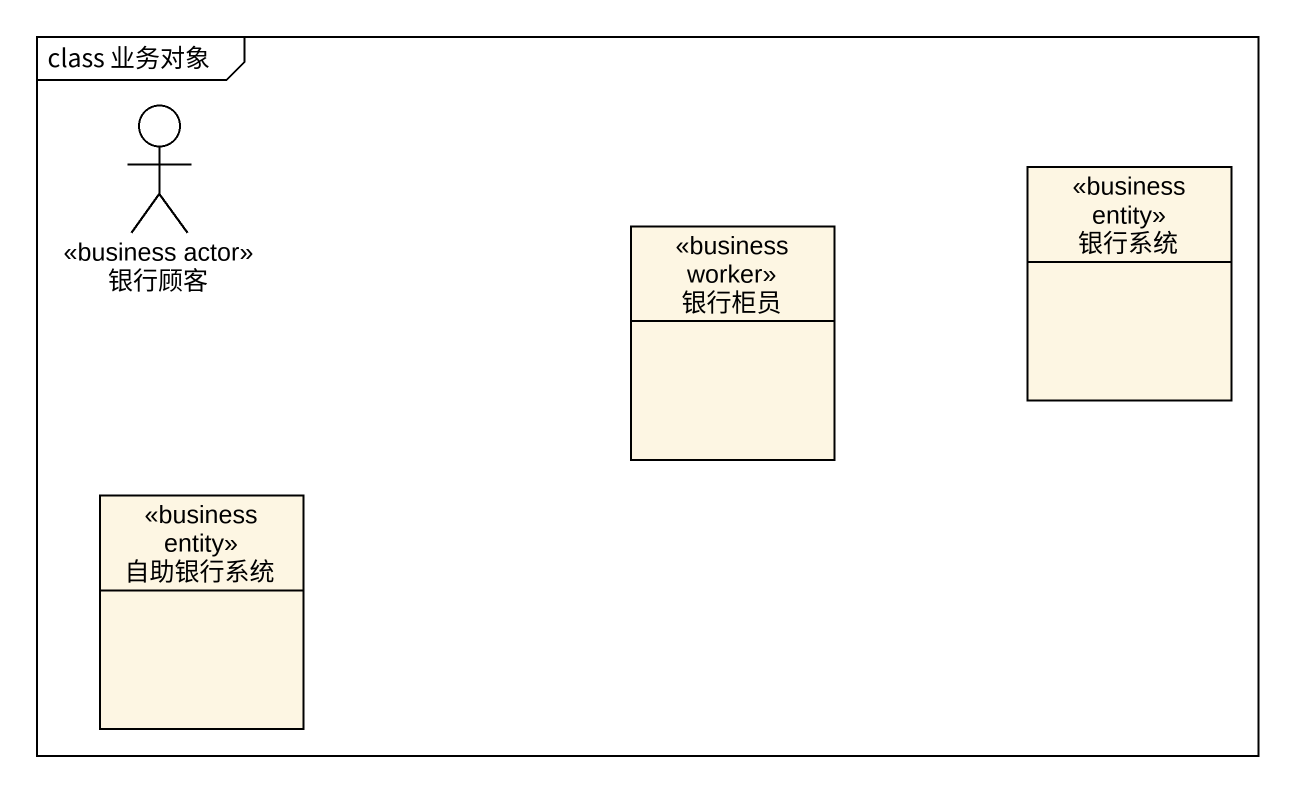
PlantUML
@startuml
mainframe class 业务对象
allowmixing
hide circle
hide empty members
actor 银行顾客 <<business actor>>
class 银行系统 <<business entity>>
class 银行柜员 <<business worker>>
class 自助银行系统 <<business entity>>
@enduml
